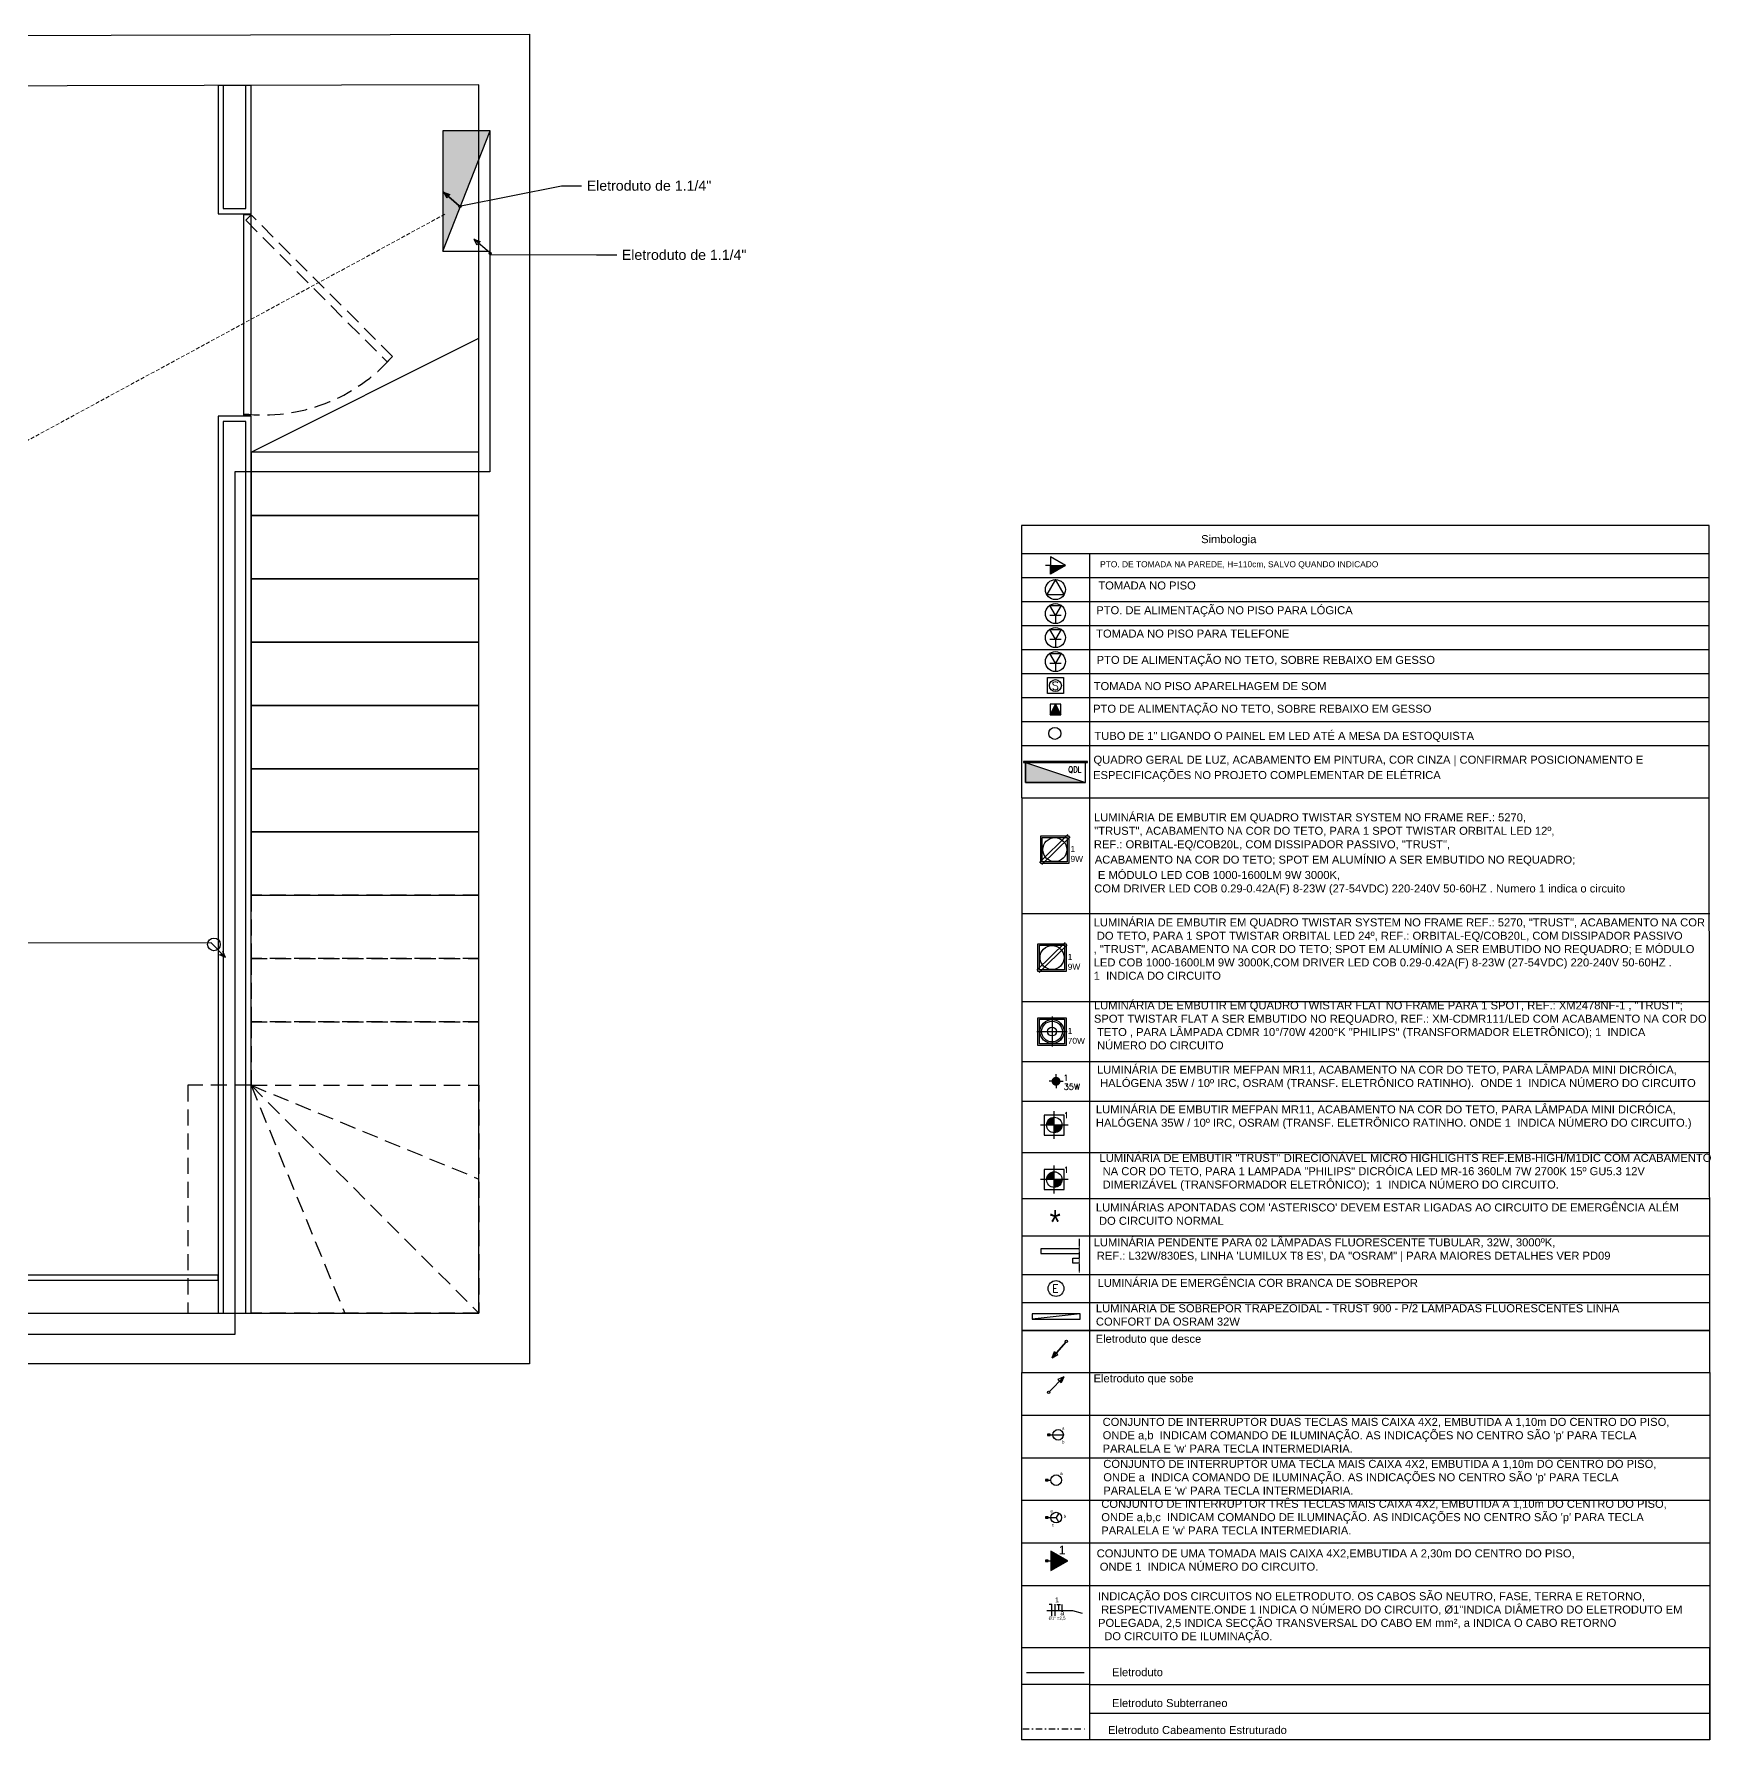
# Model space of a CAD drawing. Header units: millimetres. Extents: x 12202 to 16925, y 12031 to 14989.
# Drawn here: x 16263 to 16925, y 13793 to 14466 of the extents above; entities that cross this region are included whole.
import ezdxf
from ezdxf import colors
from ezdxf.entities.mleader import LeaderData, LeaderLine
from ezdxf.enums import TextEntityAlignment as Align
from ezdxf.math import Vec2, Vec3

# ---------------------------------------------------------------- set-up
doc = ezdxf.new("R2010")
doc.units = ezdxf.units.MM
for name, pattern in [('DASHDOT', [1, 0.5, -0.25, 0, -0.25]), ('DASHED', [0.75, 0.5, -0.25]), ('HIDDEN', [9.525, 6.35, -3.175])]:
    doc.linetypes.add(name, pattern=pattern)
for name, color, linetype in [('ALVEN_M', 140, 'Continuous'), ('DIVIS_M', 3, 'Continuous'), ('DIVIS_P', 60, 'HIDDEN'), ('Eletroduto 4', 10, 'Continuous'), ('Eletroduto 5', 2, 'Continuous'), ('Eletrodutos Dados', 170, 'Continuous'), ('ESCAD_M', 33, 'Continuous'), ('ESCAD_P', 2, 'HIDDEN'), ('GRAFISMO_P', 52, 'DASHDOT'), ('LUMINARIA_TETO', 10, 'Continuous'), ('MARGEM', 227, 'Continuous'), ('TEXTO_CIRCUITO', 7, 'Continuous'), ('tom_tel', 5, 'Continuous'), ('TOMADA', 10, 'Continuous')]:
    doc.layers.add(name, color=color, linetype=linetype)
doc.layers.add('DI-Textos do quadro', color=7, linetype='Continuous', lineweight=20)
doc.layers.add('Eletroduto dados Sub', color=160, linetype='DASHED', lineweight=5)
doc.styles.add('ARIAL', font='arial.ttf')
doc.styles.add('BEBO_[REGULAR]', font='arial.ttf')
doc.styles.add('carimbos$0$XrefBarra$0$COTA', font='ROMANS.shx', dxfattribs={"width": 0.9})
doc.styles.add('ROMANS', font='ROMANS.SHX', dxfattribs={"height": 1.5})
doc.styles.get("Standard").update_dxf_attribs({"font": 'arial.ttf', "height": 1})
doc.styles.add('Z_AUX1', font='romans.shx', dxfattribs={"width": 0.85, "height": 0.15})
doc.styles.add('Z_AUX50', font='romans.shx', dxfattribs={"width": 0.85, "height": 7.5})

# ---------------------------------------------------------------- blocks, each defined once
blk = doc.blocks.new('mini-dicroica')
at = {"color": 0}
for q in [(-0.175, 0), (0, 0.175), (0, -0.175), (0.175, 0)]:
    blk.add_line((0, 0), q, dxfattribs=at)
at = {"color": 0, "const_width": 0.111}
blk.add_lwpolyline([(-0.056, 0, 1), (0.056, 0, 1)], format="xyb", close=True, dxfattribs=at)
at = {"color": 2, "style": 'ROMANS'}
for tag, p in [('GRAU', (0.184, -0.164)), ('POTENCIA', (0.19, -0.434))]:
    blk.add_attdef(tag, p, '', height=0.15, dxfattribs=at)
blk = doc.blocks.new('l-dicro-exn')
h = blk.add_hatch(color=0)
h.paths.add_polyline_path([(0, 0.194, 0.414214), (-0.194, 0), (0, 0)])
h.paths.add_polyline_path([(0.194, 0), (0, 0), (0, -0.194, 0.414214)])
at = {"color": 0}
for p, q in [((0, 0), (-0.349, 0)), ((0, 0), (0, 0.349)), ((0.349, 0), (0, 0)), ((0, -0.349), (0, 0))]:
    blk.add_line(p, q, dxfattribs=at)
blk.add_lwpolyline([(-0.25, -0.25), (0.25, -0.25), (0.25, 0.25), (-0.25, 0.25)], close=True, dxfattribs=at)
blk.add_circle((0, 0), 0.194, dxfattribs=at)
at = {"color": 0, "style": 'ROMANS'}
blk.add_attdef('EX?', (0.237, 0.169), '', height=0.15, dxfattribs=at)
blk = doc.blocks.new('LUMINARIA FLUOR 36W')
at = {"color": 0}
blk.add_line((-60, -7), (60, 7), dxfattribs=at)
blk.add_lwpolyline([(-60, -7), (60, -7), (60, 7), (-60, 7)], close=True, dxfattribs=at)
blk = doc.blocks.new('LUMINARIA EMERGENCIA')
at = {"color": 0}
blk.add_circle((0, 0), 0.197, dxfattribs=at)
at = {"color": 0, "style": 'carimbos$0$XrefBarra$0$COTA'}
blk.add_text('E', height=0.2, rotation=0.0003, dxfattribs=at).set_placement((-0.1, -0.1))
blk = doc.blocks.new('LUMINARIA TRUST_AR111')
at = {"color": 0}
for points in [[(-0.38, -0.318), (0.324, 0.375)], [(-0.324, -0.375), (0.38, 0.318)]]:
    blk.add_lwpolyline(points, dxfattribs=at)
for points in [[(-0.352, 0.347), (0.352, 0.347), (0.352, -0.347), (-0.352, -0.347)], [(-0.312, 0.307), (0.312, 0.307), (0.312, -0.307), (-0.312, -0.307)]]:
    blk.add_lwpolyline(points, close=True, dxfattribs=at)
blk.add_circle((0, 0), 0.3, dxfattribs=at)
at = {"color": 0, "style": 'BEBO_[REGULAR]'}
blk.add_attdef('GRAU', (0.392, -0.057), '', height=0.15, dxfattribs=at)
blk.add_attdef('VOLTAGEM', text='', height=0.15, dxfattribs=at).set_placement((0.392, -0.351), align=Align.BOTTOM_LEFT)
blk = doc.blocks.new('LUMINARIA TRUST_CDMR')
at = {"color": 0}
for p, q in [((-0.38, 0), (0.38, 0)), ((0, 0.375), (0, -0.375))]:
    blk.add_line(p, q, dxfattribs=at)
for points in [[(-0.352, 0.347), (0.352, 0.347), (0.352, -0.347), (-0.352, -0.347)], [(-0.312, 0.307), (0.312, 0.307), (0.312, -0.307), (-0.312, -0.307)]]:
    blk.add_lwpolyline(points, close=True, dxfattribs=at)
for radius in [0.3, 0.26, 0.11]:
    blk.add_circle((0, 0), radius, dxfattribs=at)
at = {"color": 0, "style": 'BEBO_[REGULAR]'}
blk.add_attdef('GRAU', (0.392, -0.057), '', height=0.15, dxfattribs=at)
blk.add_attdef('VOLTAGEM', text='', height=0.15, dxfattribs=at).set_placement((0.392, -0.351), align=Align.BOTTOM_LEFT)
blk = doc.blocks.new('*U63')
at = {"layer": 'TOMADA'}
blk.add_line((-1.05, 0), (1.05, 0), dxfattribs=at)
blk = doc.blocks.new('*U64')
at = {"layer": 'TOMADA', "color": 0, "linetype": 'ByBlock', "lineweight": -2, "transparency": 16777216}
blk.add_blockref('*U63', (3428.78, 3815.72), dxfattribs=at)
for p, rotation in [((3430.35, 3816.62), 239.9999999999999), ((3430.35, 3814.81), 119.9999999999999)]:
    blk.add_blockref('*U63', p, dxfattribs=dict(at, rotation=rotation))
blk = doc.blocks.new('_None')

msp = doc.modelspace()

# ---------------------------------------------------------------- hatches: boundary and pattern name
for points in [[(16664.65, 14256.14), (16670.57, 14256.14), (16664.65, 14252.73)], [(16668.73, 14197.18), (16666.62, 14201.4), (16664.52, 14197.18)], [(16678.48, 14170.55), (16654.79, 14170.55), (16654.79, 14178.44)]]:
    msp.add_hatch(color=256).paths.add_polyline_path(points)
at = {"layer": 'TEXTO_CIRCUITO', "ltscale": 0.05}
for points in [[(16426.84, 14401.99), (16427.46, 14402.69), (16425.01, 14403.6)], [(16427.46, 14402.69), (16425.01, 14403.6), (16426.84, 14401.99)], [(16438.79, 14383.46), (16439.4, 14384.16), (16436.95, 14385.07)], [(16439.4, 14384.16), (16436.95, 14385.07), (16438.79, 14383.46)], [(16337.2, 14103.15), (16336.54, 14102.49), (16338.93, 14101.42)], [(16336.54, 14102.49), (16338.93, 14101.42), (16337.2, 14103.15)], [(16666.92, 13945.27), (16666.22, 13945.88), (16665.31, 13943.43)], [(16666.22, 13945.88), (16665.31, 13943.43), (16666.92, 13945.27)], [(16668.28, 13934.12), (16668.94, 13933.46), (16670.01, 13935.85)], [(16668.94, 13933.46), (16670.01, 13935.85), (16668.28, 13934.12)]]:
    msp.add_hatch(color=4, dxfattribs=at).paths.add_polyline_path(points)
at = {"layer": 'tom_tel'}
h = msp.add_hatch(color=256, dxfattribs=at)
h.dxf.hatch_style = 1
h.paths.add_polyline_path([(16436.26, 14427.74), (16424.74, 14427.74), (16424.74, 14380.25), (16436.26, 14409.61)])
h.paths.add_polyline_path([(16443.37, 14427.74), (16436.26, 14427.74), (16436.26, 14409.61)])
at = {"layer": 'TOMADA'}
h = msp.add_hatch(color=256, dxfattribs=at)
h.dxf.hatch_style = 1
h.paths.add_polyline_path([(16671.46, 13863.26), (16664.83, 13867.08), (16664.83, 13859.43)])

# ---------------------------------------------------------------- linework, layer by layer
for p, q in [((16670.57, 14256.14), (16664.65, 14259.56)), ((16664.65, 14259.56), (16664.65, 14256.14)), ((16664.65, 14256.14), (16662.67, 14256.14)), ((16666.62, 14250.62), (16663.2, 14244.69)), ((16664.65, 14256.14), (16670.57, 14256.14)), ((16664.65, 14256.14), (16670.57, 14256.14)), ((16670.57, 14256.14), (16664.65, 14252.73)), ((16664.65, 14252.73), (16664.65, 14256.14)), ((16670.04, 14244.69), (16666.62, 14250.62)), ((16663.2, 14244.69), (16670.04, 14244.69)), ((16666.62, 14236.52), (16664.37, 14240.43)), ((16664.37, 14240.43), (16668.88, 14240.43)), ((16664.37, 14236.52), (16668.88, 14236.52)), ((16668.88, 14240.43), (16666.62, 14236.52)), ((16666.62, 14236.52), (16666.62, 14233.25)), ((16664.37, 14227.05), (16668.88, 14227.05)), ((16666.62, 14227.05), (16666.62, 14223.77)), ((16664.37, 14217.57), (16668.88, 14217.57)), ((16666.62, 14217.57), (16666.62, 14214.29)), ((16664.52, 14197.18), (16666.62, 14201.4)), ((16666.62, 14201.4), (16668.73, 14197.18))]:
    msp.add_line(p, q)
at = {"color": 252, "true_color": 0xa18e89}
msp.add_lwpolyline([(16653.2, 14164.47), (16924.84, 14164.47), (16924.84, 14271.94), (16653.2, 14271.94)], close=True, dxfattribs=at)
for points in [[(16653.2, 14260.88), (16924.84, 14260.88)], [(16680.05, 14260.88), (16680.05, 14164.47)]]:
    msp.add_lwpolyline(points, dxfattribs=at)
for points in [[(16666.62, 14227.05), (16664.37, 14230.96), (16668.88, 14230.96)], [(16666.62, 14217.57), (16664.37, 14221.48), (16668.88, 14221.48)], [(16669.78, 14205.61), (16663.46, 14205.61), (16663.46, 14211.92), (16669.78, 14211.92)], [(16679.27, 14178.44), (16679.27, 14178.84), (16654, 14178.84), (16654, 14178.44)], [(16654.79, 14170.55), (16678.48, 14170.55), (16678.48, 14178.44), (16654.79, 14178.44)]]:
    msp.add_lwpolyline(points, close=True)
at = {"color": 0}
msp.add_lwpolyline([(16664.52, 14197.18), (16668.73, 14197.18), (16668.73, 14201.4), (16664.52, 14201.4)], close=True, dxfattribs=at)
msp.add_lwpolyline([(16678.48, 14170.55), (16654.79, 14170.55), (16654.79, 14178.44), (16678.48, 14170.55)])
for centre, radius in [((16666.62, 14246.67), 3.95), ((16666.62, 14237.19), 3.95), ((16666.62, 14227.72), 3.95), ((16666.62, 14218.24), 3.95), ((16666.62, 14208.77), 2.37)]:
    msp.add_circle(centre, radius)
at = {"layer": 'ALVEN_M'}
msp.add_lwpolyline([(16073.97, 13940.98), (16073.97, 13960.98), (16438.97, 13960.98), (16438.97, 14445.98), (15191.97, 14442.98), (15191.97, 14462.98), (16458.97, 14465.98), (16458.97, 13940.98)], close=True, dxfattribs=at)
at = {"layer": 'DIVIS_M'}
for points in [[(16348.97, 14395.08), (16348.96, 14445.72), (16335.96, 14445.72), (16335.97, 14395.08), (16348.97, 14395.08)], [(16348.97, 14315.08), (16335.97, 14315.08), (16335.97, 13960.98), (16348.97, 13960.98), (16348.97, 14315.08)]]:
    msp.add_lwpolyline(points, dxfattribs=at)
for points in [[(16346.97, 14397.08), (16346.96, 14445.72), (16337.96, 14445.72), (16337.97, 14397.08)], [(16345.97, 14394.58), (16345.97, 14315.58), (16348.97, 14315.58), (16348.97, 14394.58)], [(16346.97, 14313.08), (16337.97, 14313.08), (16337.97, 13960.98), (16346.97, 13960.98)], [(15193.97, 13973.98), (16335.97, 13973.98), (16335.97, 13975.98), (15191.97, 13975.98)]]:
    msp.add_lwpolyline(points, close=True, dxfattribs=at)
at = {"layer": 'DIVIS_P'}
msp.add_lwpolyline([(16346.85, 14392.46), (16402.71, 14336.6), (16404.83, 14338.72), (16348.97, 14394.58)], close=True, dxfattribs=at)
msp.add_arc((16353.87, 14383.38), 67.76, 263.30544, 318.76882, dxfattribs=at)
at = {"layer": 'Eletroduto 4', "linetype": 'Continuous', "ltscale": 5}
for p, q in [((16653.41, 14164.47), (16653.41, 13954.33)), ((16680.05, 14164.47), (16680.05, 13954.33)), ((16925.09, 13954.16), (16924.84, 14164.47)), ((16653.41, 13954.33), (16653.41, 13937.53)), ((16653.41, 13954.33), (16925.11, 13954.33)), ((16680.05, 13954.33), (16680.05, 13870.4)), ((16925.11, 13937.53), (16925.11, 13954.16)), ((16653.41, 13937.53), (16925.11, 13937.53)), ((16653.41, 13870.33), (16653.41, 13937.53)), ((16925.11, 13937.53), (16925.11, 13870.33)), ((16653.41, 13920.73), (16925.11, 13920.73)), ((16653.41, 13903.93), (16925.11, 13903.93)), ((16653.41, 13887.13), (16925.11, 13887.13)), ((16653.41, 13870.33), (16925.11, 13870.33)), ((16653.41, 13853.53), (16653.41, 13870.33)), ((16680.05, 13870.4), (16680.05, 13853.76)), ((16925.11, 13870.33), (16925.11, 13853.53)), ((16653.41, 13853.53), (16925.11, 13853.53)), ((16653.41, 13829.03), (16653.41, 13853.53)), ((16680.05, 13853.76), (16680.05, 13828.94)), ((16925.11, 13853.53), (16925.11, 13829.03)), ((16653.41, 13829.03), (16925.11, 13829.03)), ((16655.26, 13819.18), (16677.94, 13819.18))]:
    msp.add_line(p, q, dxfattribs=at)
at = {"layer": 'Eletroduto 4', "ltscale": 5}
for p, q in [((16653.41, 13792.55), (16653.41, 13829.03)), ((16680.06, 13829.04), (16680.06, 13792.55))]:
    msp.add_line(p, q, dxfattribs=at)
at = {"layer": 'Eletroduto 4', "linetype": 'ByBlock', "ltscale": 5}
for p, q in [((16925.11, 13792.55), (16925.11, 13829.03)), ((16925.11, 13829.03), (16925.11, 13792.55)), ((16680.06, 13814.38), (16653.51, 13814.38)), ((16680.06, 13814.38), (16925.11, 13814.38)), ((16925.11, 13814.38), (16925.11, 13808.46)), ((16925.11, 13808.46), (16925.11, 13814.38)), ((16925.11, 13814.38), (16925.11, 13792.55)), ((16680.37, 13803.13), (16925.26, 13803.13)), ((16925.11, 13792.55), (16653.2, 13792.55))]:
    msp.add_line(p, q, dxfattribs=at)
at = {"layer": 'Eletroduto 5', "ltscale": 10}
msp.add_circle((16334.3, 14106.61), 2.52, dxfattribs=at)
at = {"layer": 'Eletroduto dados Sub', "linetype": 'DASHED', "ltscale": 3}
msp.add_line((16425.51, 14394.87), (16236.71, 14292.52), dxfattribs=at)
at = {"layer": 'Eletrodutos Dados', "linetype": 'ByBlock', "ltscale": 3}
for p, q in [((16443.24, 14380.57), (16443.24, 14293.19)), ((16443.24, 14293.19), (16342.61, 14293.19)), ((16342.61, 14293.19), (16342.61, 14106.25)), ((16342.61, 14106.25), (16342.61, 13952.66)), ((16288.28, 13952.66), (15919.11, 13952.66)), ((16342.61, 13952.66), (16288.28, 13952.66))]:
    msp.add_line(p, q, dxfattribs=at)
at = {"layer": 'Eletrodutos Dados', "linetype": 'DASHDOT', "ltscale": 5}
msp.add_line((16653.82, 13796.92), (16679.12, 13796.92), dxfattribs=at)
at = {"layer": 'ESCAD_M'}
for points in [[(16348.97, 14300.98), (16438.97, 14345.98)], [(16348.97, 14300.98), (16348.97, 14275.98), (16438.97, 14275.98), (16438.97, 14300.98), (16348.97, 14300.98)], [(16348.97, 14275.98), (16348.97, 14250.98), (16438.97, 14250.98), (16438.97, 14275.98), (16348.97, 14275.98)], [(16348.97, 14250.98), (16348.97, 14225.98), (16438.97, 14225.98), (16438.97, 14250.98), (16348.97, 14250.98)], [(16348.97, 14225.98), (16348.97, 14200.98), (16438.97, 14200.98), (16438.97, 14225.98), (16348.97, 14225.98)], [(16348.97, 14200.98), (16348.97, 14175.98), (16438.97, 14175.98), (16438.97, 14200.98), (16348.97, 14200.98)], [(16348.97, 14175.98), (16348.97, 14150.98), (16438.97, 14150.98), (16438.97, 14175.98), (16348.97, 14175.98)], [(16348.97, 14150.98), (16348.97, 14125.98), (16438.97, 14125.98), (16438.97, 14150.98), (16348.97, 14150.98)]]:
    msp.add_lwpolyline(points, dxfattribs=at)
at = {"layer": 'ESCAD_P'}
msp.add_line((16348.97, 14050.98), (16438.97, 13960.98), dxfattribs=at)
for points in [[(16348.97, 14125.98), (16348.97, 14100.98), (16438.97, 14100.98), (16438.97, 14125.98), (16348.97, 14125.98)], [(16348.97, 14100.98), (16348.97, 14075.98), (16438.97, 14075.98), (16438.97, 14100.98), (16348.97, 14100.98)], [(16348.97, 14075.98), (16348.97, 14050.98), (16438.97, 14050.98), (16438.97, 14075.98), (16348.97, 14075.98)], [(16348.97, 14050.98), (16323.97, 14050.98), (16323.97, 13960.98), (16348.97, 13960.98), (16348.97, 14050.98)], [(16438.97, 14050.98), (16438.97, 13960.98), (16348.97, 13960.98), (16348.97, 14050.98), (16438.97, 14050.98)], [(16348.97, 14050.98), (16438.97, 14013.98)], [(16348.97, 14050.98), (16385.97, 13960.98)]]:
    msp.add_lwpolyline(points, dxfattribs=at)
at = {"layer": 'GRAFISMO_P', "ltscale": 0.1}
msp.add_line((16676.03, 13990.33), (16676.03, 13976.9), dxfattribs=at)
at = {"layer": 'LUMINARIA_TETO'}
for points in [[(16676.03, 13986.46), (16660.88, 13986.46), (16660.88, 13984.56), (16676.03, 13984.56)], [(16676.03, 13980.77), (16673.51, 13980.77), (16673.51, 13982.67), (16676.03, 13982.67)]]:
    msp.add_lwpolyline(points, dxfattribs=at)
at = {"layer": 'MARGEM', "color": 252, "true_color": 0xa18e89}
for p, q in [((16653.2, 14260.88), (16924.84, 14260.88)), ((16653.2, 14251.41), (16924.84, 14251.41)), ((16653.2, 14241.93), (16924.84, 14241.93)), ((16653.2, 14232.46), (16924.84, 14232.46)), ((16653.2, 14222.98), (16924.84, 14222.98)), ((16653.2, 14213.5), (16924.84, 14213.5)), ((16653.2, 14204.03), (16924.84, 14204.03)), ((16653.2, 14194.55), (16924.84, 14194.55)), ((16653.2, 14185.08), (16924.84, 14185.08)), ((16653.45, 14118.77), (16925.09, 14118.77))]:
    msp.add_line(p, q, dxfattribs=at)
for points in [[(16653.45, 14084.03), (16925.09, 14084.03)], [(16653.45, 14060.34), (16925.09, 14060.34)], [(16653.45, 14044.74), (16925.09, 14044.74)], [(16653.45, 14024.47), (16925.09, 14024.47)], [(16653.45, 14006.28), (16925.09, 14006.28)], [(16653.45, 13991.51), (16925.09, 13991.51)], [(16653.45, 13976.27), (16925.09, 13976.27)], [(16653.45, 13965.22), (16925.09, 13965.22)], [(16653.45, 13954.16), (16925.09, 13954.16)]]:
    msp.add_lwpolyline(points, dxfattribs=at)
at = {"layer": 'TEXTO_CIRCUITO', "color": 4, "ltscale": 0.05}
for p, q in [((16425, 14403.61), (16431.15, 14398.23)), ((16425, 14403.6), (16427.46, 14402.69)), ((16431.15, 14398.23), (16425.01, 14403.6)), ((16426.23, 14401.29), (16427.46, 14402.69)), ((16436.94, 14385.07), (16439.4, 14384.16)), ((16443.09, 14379.7), (16436.95, 14385.07)), ((16438.18, 14382.76), (16439.4, 14384.16)), ((16333.16, 14107.19), (16338.93, 14101.42)), ((16338.94, 14101.42), (16333.16, 14107.19)), ((16338.94, 14101.42), (16336.54, 14102.49)), ((16670.69, 13949.58), (16665.31, 13943.43)), ((16665.31, 13943.43), (16670.68, 13949.57)), ((16665.31, 13943.42), (16666.22, 13945.88)), ((16667.62, 13944.66), (16666.22, 13945.88)), ((16664.24, 13930.07), (16670.01, 13935.85)), ((16670.01, 13935.85), (16664.24, 13930.08)), ((16667.62, 13934.78), (16668.94, 13933.46)), ((16670.01, 13935.85), (16668.94, 13933.46))]:
    msp.add_line(p, q, dxfattribs=at)
at = {"layer": 'TEXTO_CIRCUITO', "color": 4}
for p, q in [((16425, 14403.61), (16427.46, 14402.69)), ((16425, 14403.6), (16426.23, 14401.29)), ((16436.94, 14385.08), (16439.4, 14384.16)), ((16436.94, 14385.07), (16438.18, 14382.76)), ((16338.94, 14101.42), (16336.54, 14102.49)), ((16338.94, 14101.42), (16337.86, 14103.81)), ((16665.31, 13943.43), (16666.22, 13945.88)), ((16665.31, 13943.42), (16667.62, 13944.66)), ((16670.01, 13935.86), (16667.62, 13934.78)), ((16670.01, 13935.85), (16668.94, 13933.46))]:
    msp.add_line(p, q, dxfattribs=at)
at = {"layer": 'TEXTO_CIRCUITO'}
for p, q in [((16664.16, 13846.13), (16665.19, 13846.13)), ((16665.21, 13841.55), (16665.19, 13846.13)), ((16666.58, 13841.5), (16666.56, 13846.08)), ((16667.24, 13846.04), (16668.61, 13846.04)), ((16667.94, 13843.7), (16667.93, 13846.04)), ((16669.3, 13843.7), (16669.29, 13846.04)), ((16663.28, 13843.68), (16673.35, 13843.68)), ((16673.35, 13843.68), (16677.12, 13842.54))]:
    msp.add_line(p, q, dxfattribs=at)
at = {"layer": 'TEXTO_CIRCUITO', "color": 4, "ltscale": 0.05}
for centre in [(16431.48, 14397.94), (16431.48, 14397.94), (16443.42, 14379.41), (16443.42, 14379.41), (16670.97, 13949.91), (16670.97, 13949.91), (16663.93, 13929.76), (16663.93, 13929.76)]:
    msp.add_circle(centre, 0.438, dxfattribs=at)
at = {"layer": 'tom_tel'}
msp.add_line((16424.74, 14380.25), (16443.37, 14427.74), dxfattribs=at)
msp.add_lwpolyline([(16443.37, 14427.74), (16424.74, 14427.74), (16424.74, 14380.25), (16443.37, 14380.25)], close=True, dxfattribs=at)
at = {"layer": 'TOMADA'}
for p, q in [((16664.53, 13913.27), (16663.49, 13913.27)), ((16664.53, 13913), (16665.58, 13913)), ((16664.53, 13913), (16665.58, 13913)), ((16665.58, 13913), (16669.77, 13913)), ((16664.53, 13912.74), (16663.49, 13912.74)), ((16663.78, 13895.33), (16662.73, 13895.33)), ((16663.78, 13894.8), (16662.73, 13894.8)), ((16663.78, 13895.07), (16664.83, 13895.07)), ((16663.78, 13895.07), (16664.83, 13895.07)), ((16663.77, 13880.56), (16662.73, 13880.56)), ((16663.77, 13880.03), (16662.73, 13880.03)), ((16663.77, 13880.29), (16664.82, 13880.29)), ((16663.77, 13880.29), (16664.82, 13880.29)), ((16663.78, 13863.52), (16662.74, 13863.52)), ((16663.78, 13863), (16662.74, 13863)), ((16663.78, 13863.26), (16664.83, 13863.26)), ((16663.78, 13863.26), (16664.83, 13863.26))]:
    msp.add_line(p, q, dxfattribs=at)
at = {"layer": 'TOMADA', "ltscale": 0.05}
for p, q in [((16671.46, 13863.26), (16664.83, 13867.08)), ((16664.83, 13867.08), (16664.83, 13859.43)), ((16664.83, 13859.43), (16671.46, 13863.26))]:
    msp.add_line(p, q, dxfattribs=at)
at = {"layer": 'TOMADA'}
for points in [[(16663.49, 13913.27), (16663.49, 13912.74), (16664.53, 13912.74), (16664.53, 13913.27)], [(16662.73, 13895.33), (16662.73, 13894.8), (16663.78, 13894.8), (16663.78, 13895.33)], [(16662.73, 13880.56), (16662.73, 13880.03), (16663.77, 13880.03), (16663.77, 13880.56)], [(16662.74, 13863.52), (16662.74, 13863), (16663.78, 13863), (16663.78, 13863.52)]]:
    msp.add_lwpolyline(points, close=True, dxfattribs=at)
for centre, radius in [((16666.38, 14189.92), 2.37), ((16667.68, 13913), 2.1), ((16666.92, 13895.07), 2.1), ((16666.92, 13880.29), 2.1)]:
    msp.add_circle(centre, radius, dxfattribs=at)

# ---------------------------------------------------------------- block references
at = {"layer": 'LUMINARIA_TETO', "color": 88, "xscale": 15.79289859897203, "yscale": 15.79289859897203, "zscale": 15.79289859897203}
msp.add_blockref('LUMINARIA TRUST_AR111', (16666.38, 14144.01), dxfattribs=at).add_auto_attribs({'GRAU': '1', 'VOLTAGEM': '9W'})
at = {"layer": 'LUMINARIA_TETO', "color": 20, "true_color": 0xf35516, "xscale": 15.79289859897203, "yscale": 15.79289859897203, "zscale": 15.79289859897203}
msp.add_blockref('LUMINARIA TRUST_AR111', (16665.29, 14101.4), dxfattribs=at).add_auto_attribs({'GRAU': '1', 'VOLTAGEM': '9W'})
at = {"layer": 'LUMINARIA_TETO', "color": 150, "xscale": 15.79289859897203, "yscale": 15.79289859897203, "zscale": 15.79289859897203}
msp.add_blockref('LUMINARIA TRUST_CDMR', (16665.29, 14072.18), dxfattribs=at).add_auto_attribs({'GRAU': '1', 'VOLTAGEM': '70W'})
at = {"layer": 'LUMINARIA_TETO', "color": 214}
ref = msp.add_blockref('mini-dicroica', (16666.87, 14052.57), dxfattribs=dict(at, xscale=15.79289859897203, yscale=15.79289859897203, zscale=15.79289859897203))
ref.add_attrib('GRAU', '1', (16669.77, 14052.8), dxfattribs={"layer": '0', "color": 2, "height": 2.37, "style": 'ROMANS'})
ref.add_attrib('POTENCIA', '35W', (16669.88, 14049.23), dxfattribs={"layer": '0', "color": 2, "height": 2.369, "style": 'ROMANS'})
at = {"layer": 'LUMINARIA_TETO', "color": 150}
ref = msp.add_blockref('l-dicro-exn', (16666.18, 14035.29), dxfattribs=dict(at, xscale=15.79289859897203, yscale=15.79289859897203, zscale=15.79289859897203))
ref.add_attrib('EX?', '1', (16669.92, 14037.96), dxfattribs={"layer": '0', "color": 2, "height": 2.37, "style": 'ROMANS'})
at = {"layer": 'LUMINARIA_TETO', "color": 82}
ref = msp.add_blockref('l-dicro-exn', (16666.18, 14013.75), dxfattribs=dict(at, xscale=15.79289859897203, yscale=15.79289859897203, zscale=15.79289859897203))
ref.add_attrib('EX?', '1', (16669.92, 14016.42), dxfattribs={"layer": '0', "color": 2, "height": 2.37, "style": 'ROMANS'})
at = {"layer": 'LUMINARIA_TETO', "color": 150, "xscale": 15.79289859897203, "yscale": 15.79289859897203, "zscale": 15.79289859897203}
msp.add_blockref('LUMINARIA EMERGENCIA', (16666.87, 13970.74), dxfattribs=at)
at = {"layer": 'LUMINARIA_TETO', "color": 150, "xscale": 0.1579289859897203, "yscale": 0.1579289859897203, "zscale": 0.1579289859897203, "rotation": 179.9999999999995}
msp.add_blockref('LUMINARIA FLUOR 36W', (16666.87, 13959.69), dxfattribs=at)
at = {"layer": 'TOMADA'}
msp.add_blockref('*U64', (13237.09, 10064.58), dxfattribs=at)

# ---------------------------------------------------------------- texts
at = {"insert": (16666.6, 14208.72), "char_height": 3.16, "width": 9.000000000000001e-14, "attachment_point": 5, "style": 'ROMANS'}
msp.add_mtext('S', dxfattribs=at)
at = {"insert": (16676.9, 14176.86), "char_height": 2.3689, "attachment_point": 3, "style": 'Z_AUX1'}
msp.add_mtext('{\\Fromans|c0;QDL}', dxfattribs=at)
at = {"layer": 'DI-Textos do quadro', "char_height": 3.1586, "attachment_point": 4}
for s, insert, width in [('{\\C1;CONJUNTO DE UMA TOMADA MAIS CAIXA 4X2,EMBUTIDA A 2,30m DO CENTRO DO PISO,\\P ONDE 1  INDICA NÚMERO DO CIRCUITO.}', (16682.92, 13863.53), 491.7319), ('{\\C1;INDICAÇÃO DOS CIRCUITOS NO ELETRODUTO. OS CABOS SÃO NEUTRO, FASE, TERRA E RETORNO,\\P RESPECTIVAMENTE.ONDE 1 INDICA O NÚMERO DO CIRCUITO, Ø1"INDICA DIÂMETRO DO ELETRODUTO EM \\PPOLEGADA, 2,5 INDICA SECÇÃO TRANSVERSAL DO CABO EM mm², a INDICA O CABO RETORNO\\P  DO CIRCUITO DE ILUMINAÇÃO.}', (16683.46, 13840.9), 513.757), ('{\\C1;Eletroduto }', (16688.97, 13819.26), 513.757), ('{\\C1;Eletroduto Subterraneo}', (16688.97, 13807.07), 513.757), ('{\\C1;Eletroduto Cabeamento Estruturado}', (16687.37, 13796.42), 513.757)]:
    msp.add_mtext(s, dxfattribs=dict(at, insert=insert, width=width))
at = {"layer": 'Eletroduto 4', "linetype": 'Continuous'}
for s, height, p in [('Simbologia', 3.159, (16724.16, 14265.02)), ('PTO. DE TOMADA NA PAREDE, H=110cm, SALVO QUANDO INDICADO', 2.3689, (16684.28, 14255.51)), ('TOMADA NO PISO', 3.1586, (16683.56, 14246.72)), ('PTO. DE ALIMENTAÇÃO NO PISO PARA LÓGICA', 3.1586, (16682.76, 14236.96)), ('TOMADA NO PISO PARA TELEFONE', 3.1586, (16682.72, 14227.73)), ('PTO DE ALIMENTAÇÃO NO TETO, SOBRE REBAIXO EM GESSO', 3.1586, (16682.91, 14217.34)), ('TOMADA NO PISO APARELHAGEM DE SOM', 3.1586, (16681.75, 14207)), ('PTO DE ALIMENTAÇÃO NO TETO, SOBRE REBAIXO EM GESSO', 3.1586, (16681.51, 14198.07)), ('TUBO DE 1" LIGANDO O PAINEL EM LED ATÉ A MESA DA ESTOQUISTA', 3.1586, (16682.03, 14187.36)), ('QUADRO GERAL DE LUZ, ACABAMENTO EM PINTURA, COR CINZA | CONFIRMAR POSICIONAMENTO E', 3.1586, (16681.66, 14177.94)), ('ESPECIFICAÇÕES NO PROJETO COMPLEMENTAR DE ELÉTRICA', 3.1586, (16681.5, 14171.88)), ('LUMINÁRIA DE EMBUTIR EM QUADRO TWISTAR SYSTEM NO FRAME REF.: 5270,', 3.1586, (16681.85, 14155.2)), ('"TRUST", ACABAMENTO NA COR DO TETO, PARA 1 SPOT TWISTAR ORBITAL LED 12º,', 3.1586, (16681.97, 14149.88)), ('ACABAMENTO NA COR DO TETO; SPOT EM ALUMÍNIO A SER EMBUTIDO NO REQUADRO;', 3.1586, (16682.17, 14138.49)), ('REF.: ORBITAL-EQ/COB20L, COM DISSIPADOR PASSIVO, "TRUST",', 3.1586, (16681.82, 14144.55)), (' E MÓDULO LED COB 1000-1600LM 9W 3000K,', 3.1586, (16682.17, 14132.43)), ('COM DRIVER LED COB 0.29-0.42A(F) 8-23W (27-54VDC) 220-240V 50-60HZ . Numero 1 indica o circuito', 3.1586, (16681.95, 14127.11))]:
    msp.add_text(s, height=height, dxfattribs=at).set_placement(p)
at = {"layer": 'Eletroduto 4', "linetype": 'Continuous', "attachment_point": 1}
for s, insert, char_height, width in [('LUMINÁRIA DE EMBUTIR EM QUADRO TWISTAR SYSTEM NO FRAME REF.: 5270, "TRUST", ACABAMENTO NA COR\\P DO TETO, PARA 1 SPOT TWISTAR ORBITAL LED 24º, REF.: ORBITAL-EQ/COB20L, COM DISSIPADOR PASSIVO\\P, "TRUST", ACABAMENTO NA COR DO TETO; SPOT EM ALUMÍNIO A SER EMBUTIDO NO REQUADRO; E MÓDULO \\PLED COB 1000-1600LM 9W 3000K,COM DRIVER LED COB 0.29-0.42A(F) 8-23W (27-54VDC) 220-240V 50-60HZ . \\P{\\C1;1  INDICA DO CIRCUIT}O', (16681.74, 14116.87), 3.1586, 988.4169), ('LUMINÁRIA DE EMBUTIR EM QUADRO TWISTAR FLAT NO FRAME PARA 1 SPOT, REF.: XM2478NF-1 , "TRUST"; \\PSPOT TWISTAR FLAT A SER EMBUTIDO NO REQUADRO, REF.: XM-CDMR111/LED COM ACABAMENTO NA COR DO\\P TETO , PARA LÂMPADA CDMR 10°/70W 4200°K "PHILIPS" (TRANSFORMADOR ELETRÔNICO); {\\C1;1  INDICA\\P NÚMERO DO CIRCUIT}O', (16681.83, 14084.11), 3.1586, 705.3757), ('LUMINÁRIA DE EMBUTIR MEFPAN MR11, ACABAMENTO NA COR DO TETO, PARA LÂMPADA MINI DICRÓICA,\\P HALÓGENA 35W / 10º IRC, OSRAM (TRANSF. ELETRÔNICO RATINHO).  {\\C1;ONDE 1  INDICA NÚMERO DO CIRCUIT}O', (16683.04, 14058.71), 3.15858, 395.0559), ('LUMINÁRIA DE EMBUTIR MEFPAN MR11, ACABAMENTO NA COR DO TETO, PARA LÂMPADA MINI DICRÓICA, \\PHALÓGENA 35W / 10º IRC, OSRAM (TRANSF. ELETRÔNICO RATINHO. {\\C1;ONDE 1  INDICA NÚMERO DO CIRCUITO.})', (16682.61, 14043.05), 3.1586, 395.0559), ('LUMINÁRIA DE EMBUTIR "TRUST" DIRECIONÁVEL MICRO HIGHLIGHTS REF.EMB-HIGH/M1DIC COM ACABAMENTO\\P NA COR DO TETO, PARA 1 LAMPADA "PHILIPS" DICRÓICA LED MR-16 360LM 7W 2700K 15º GU5.3 12V\\P DIMERIZÁVEL (TRANSFORMADOR ELETRÔNICO); {\\C1; 1  INDICA NÚMERO DO CIRCUITO.}', (16684.04, 14023.92), 3.1586, 591.1439), ("LUMINÁRIAS APONTADAS COM 'ASTERISCO' DEVEM ESTAR LIGADAS AO CIRCUITO DE EMERGÊNCIA ALÉM\\P DO CIRCUITO NORMAL", (16682.61, 14004.32), 3.1586, 294.2259), ('LUMINÁRIA PENDENTE PARA 02 LÂMPADAS FLUORESCENTE TUBULAR, 32W, 3000ºK,\\P REF.: L32W/830ES, LINHA \'LUMILUX T8 ES\', DA "OSRAM" | PARA MAIORES DETALHES VER PD09', (16681.74, 13990.55), 3.1586, 405.2068), ('LUMINÁRIA DE EMERGÊNCIA COR BRANCA DE SOBREPOR ', (16683.28, 13974.56), 3.1586, 132.4409), ('LUMINÁRIA DE SOBREPOR TRAPEZOIDAL - TRUST 900 - P/2 LÂMPADAS FLUORESCENTES LINHA\\PCONFORT DA OSRAM 32W', (16682.61, 13964.54), 3.1586, 216.7019), ('Eletroduto que desce', (16682.51, 13952.48), 3.1586, 216.7019), ('Eletroduto que sobe', (16681.69, 13936.87), 3.1586, 216.7019), ("CONJUNTO DE INTERRUPTOR DUAS TECLAS MAIS CAIXA 4X2, EMBUTIDA A 1,10m DO CENTRO DO PISO, ONDE a,b  INDICAM COMANDO DE ILUMINAÇÃO. AS INDICAÇÕES NO CENTRO SÃO 'p' PARA TECLA PARALELA E 'w' PARA TECLA INTERMEDIARIA.", (16685.27, 13919.67), 3.15858, 224.2196), ("CONJUNTO DE INTERRUPTOR UMA TECLA MAIS CAIXA 4X2, EMBUTIDA A 1,10m DO CENTRO DO PISO, ONDE a  INDICA COMANDO DE ILUMINAÇÃO. AS INDICAÇÕES NO CENTRO SÃO 'p' PARA TECLA PARALELA E 'w' PARA TECLA INTERMEDIARIA.", (16685.53, 13903.09), 3.15858, 218.878), ("CONJUNTO DE INTERRUPTOR TRÊS TECLAS MAIS CAIXA 4X2, EMBUTIDA A 1,10m DO CENTRO DO PISO,   ONDE a,b,c  INDICAM COMANDO DE ILUMINAÇÃO. AS INDICAÇÕES NO CENTRO SÃO 'p' PARA TECLA PARALELA E 'w' PARA TECLA INTERMEDIARIA.", (16684.73, 13887.33), 3.15858, 226.4785)]:
    msp.add_mtext(s, dxfattribs=dict(at, insert=insert, char_height=char_height, width=width))
at = {"layer": 'LUMINARIA_TETO', "color": 10, "insert": (16668.71, 13992.24), "char_height": 9.4757, "attachment_point": 9, "style": 'Z_AUX50'}
msp.add_mtext('{\\fArial|b0|i0|c0|p34;*}', dxfattribs=at)
at = {"layer": 'TEXTO_CIRCUITO', "attachment_point": 8, "line_spacing_factor": 0.798, "style": 'ARIAL'}
for s, insert, char_height, width, rotation in [('1', (16667.24, 13846.84), 1.98, 2.382, 0.22012), ('Ø1" #2,5', (16667.27, 13839.79), 1.222, 8.8418, 0.22012), ('a', (16669.34, 13841.72), 1.98, 2.382, 0.24347)]:
    msp.add_mtext(s, dxfattribs=dict(at, insert=insert, char_height=char_height, width=width, rotation=rotation))
at = {"layer": 'TOMADA', "attachment_point": 7, "rotation": 0.00021, "line_spacing_factor": 0.798, "style": 'ARIAL'}
for s, insert, char_height, width in [('a', (16669.22, 13915.04), 1.26, 2.3104), ('b', (16669.22, 13909.54), 1.26, 2.3104), ('a', (16668.47, 13897.1), 1.26, 2.3104), ('a', (16664.61, 13882.33), 1.26, 2.3104), ('b', (16669.86, 13880.13), 1.26, 2.3104), ('c', (16665.14, 13876.83), 1.26, 2.3104), ('1', (16667.95, 13865.79), 3.42, 4.1074)]:
    msp.add_mtext(s, dxfattribs=dict(at, insert=insert, char_height=char_height, width=width))

# ---------------------------------------------------------------- leaders
at = {"layer": 'TEXTO_CIRCUITO', "linetype": 'DASHED', "ltscale": 6}
ml = msp.add_multileader_mtext('Standard', dxfattribs=at)
ml.set_content('Eletroduto de 1.1/4"', color=256)
ml.set_leader_properties()
ml.set_arrow_properties(name='NONE')
ml.build(insert=Vec2(0, 0))
ctx = ml.context
ctx.base_point, ctx.plane_origin = Vec3(16479.52, 14406.12), Vec3(16431.8, 14398.24)
notes = []
notes.append((ctx, [(0, (1, 1, 0), (16471.52, 14406.12), (1, 0), 8, [(0, [(16431.8, 14398.24)], 0, [])])]))
ctx.mtext.insert, ctx.mtext.flow_direction = Vec3(16481.52, 14408.15), 5
ml = msp.add_multileader_mtext('Standard', dxfattribs=at)
ml.set_content('Eletroduto de 1.1/4"', color=256)
ml.set_leader_properties()
ml.set_arrow_properties(name='NONE')
ml.build(insert=Vec2(0, 0))
ctx = ml.context
ctx.base_point, ctx.plane_origin = Vec3(16493.41, 14378.8), Vec3(16443.24, 14379.01)
notes.append((ctx, [(0, (1, 1, 0), (16485.41, 14378.8), (1, 0), 8, [(0, [(16443.24, 14379.01)], 0, [])])]))
ctx.mtext.insert, ctx.mtext.flow_direction = Vec3(16495.41, 14380.84), 5
ml = msp.add_multileader_mtext('Standard', dxfattribs=at)
ml.set_content('Eletroduto para paine Led de 1"', color=256)
ml.set_leader_properties()
ml.set_arrow_properties(name='NONE')
ml.build(insert=Vec2(0, 0))
ctx = ml.context
ctx.base_point, ctx.plane_origin = Vec3(16149.29, 14107.02), Vec3(16333.16, 14107.19)
ctx.text_align_type = 2
notes.append((ctx, [(0, (1, 1, 0), (16239.31, 14107.02), (-1, 0), 8, [(0, [(16333.16, 14107.19)], 0, [])])]))
ctx.mtext.insert, ctx.mtext.alignment, ctx.mtext.flow_direction = Vec3(16229.31, 14109.57), 3, 5
for ctx, leaders in notes:
    for number, flags, end, landing, length, lines in leaders:
        leader = LeaderData()
        leader.index, (leader.has_last_leader_line, leader.has_dogleg_vector, leader.attachment_direction) = number, flags
        leader.last_leader_point, leader.dogleg_vector, leader.dogleg_length = Vec3(end), Vec3(landing), length
        for number, points, colour, breaks in lines:
            line = LeaderLine()
            line.index, line.vertices, line.color, line.breaks = number, Vec3.list(points), colors.encode_raw_color(colour), breaks
            leader.lines.append(line)
        ctx.leaders.append(leader)

doc.saveas('drawing.dxf')
